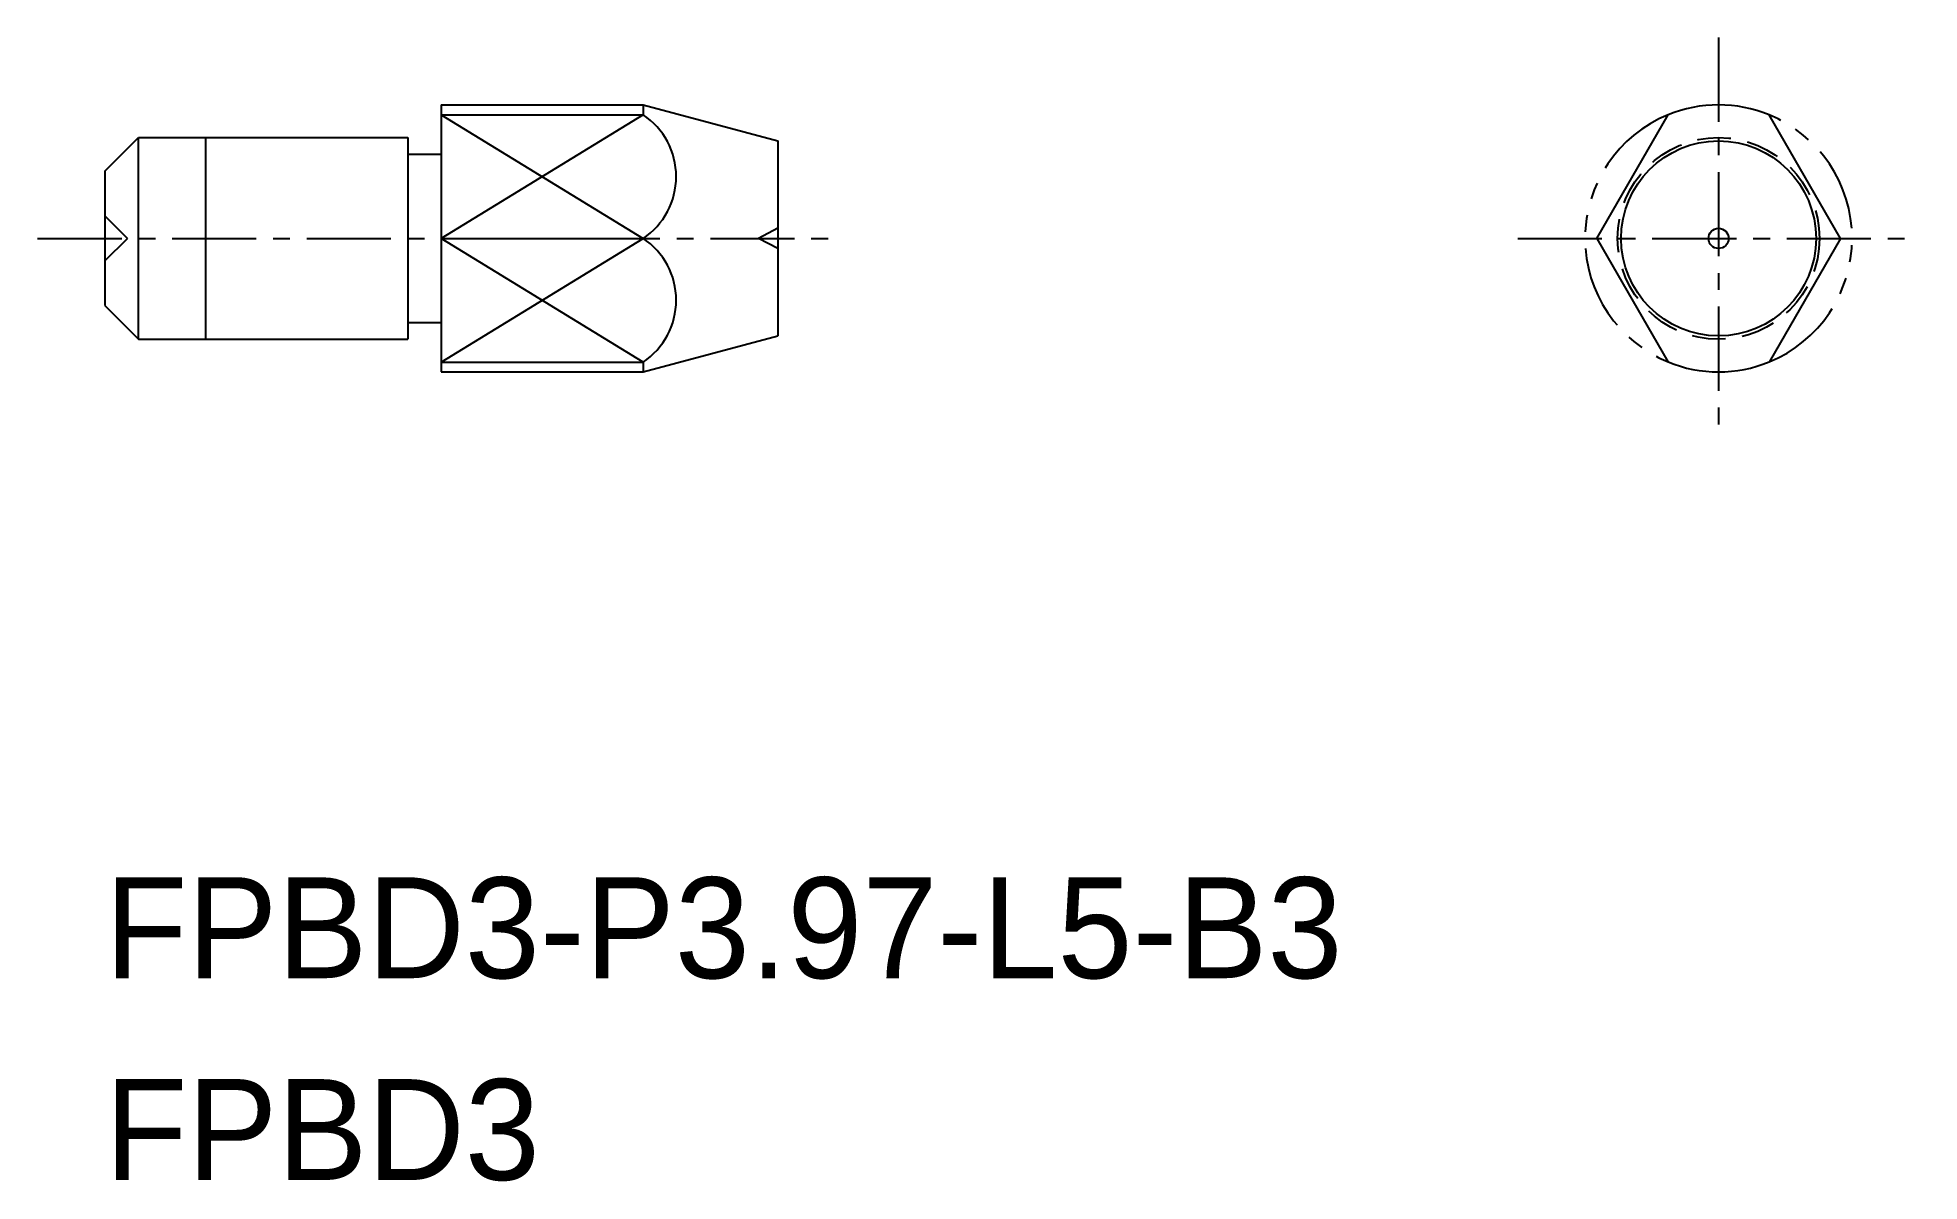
# Model space of a CAD drawing. Extents: x -1567.2 to -1539.2, y -457.6 to -440.6.
import ezdxf

# ---------------------------------------------------------------- set-up
doc = ezdxf.new("R2010")
doc.units = 0
for name, pattern in [('CENTER', [2, 1.25, -0.25, 0.25, -0.25]), ('DASHED', [0.75, 0.5, -0.25]), ('PHANTOM', [2.5, 1.25, -0.25, 0.25, -0.25, 0.25, -0.25])]:
    doc.linetypes.add(name, pattern=pattern)
doc.layers.get('0').update_dxf_attribs({"linetype": 'CONTINUOUS'})
doc.layers.add('CENTER', color=1, linetype='CENTER')

msp = doc.modelspace()

# ---------------------------------------------------------------- linework, layer by layer
at = {"color": 7, "linetype": 'CONTINUOUS'}
for p, q in [((-1561.152, -441.595), (-1561.152, -445.565)), ((-1561.152, -441.595), (-1558.152, -441.595)), ((-1558.152, -441.595), (-1556.152, -442.131)), ((-1558.152, -441.595), (-1558.152, -441.742)), ((-1561.152, -441.742), (-1558.152, -441.742)), ((-1543.978, -443.58), (-1542.917, -441.742)), ((-1540.356, -443.58), (-1541.417, -441.742)), ((-1566.152, -442.58), (-1565.652, -442.08)), ((-1565.652, -442.08), (-1561.652, -442.08)), ((-1565.652, -445.08), (-1565.652, -442.08)), ((-1561.652, -442.08), (-1561.652, -445.08)), ((-1556.152, -442.131), (-1556.152, -445.029)), ((-1561.652, -442.33), (-1561.152, -442.33)), ((-1566.152, -442.58), (-1566.152, -444.58)), ((-1561.152, -443.58), (-1558.152, -443.58)), ((-1543.978, -443.58), (-1542.917, -445.418)), ((-1540.356, -443.58), (-1541.417, -445.418)), ((-1566.152, -444.58), (-1565.652, -445.08)), ((-1561.652, -444.83), (-1561.152, -444.83)), ((-1565.652, -445.08), (-1561.652, -445.08)), ((-1558.152, -445.565), (-1556.152, -445.029)), ((-1561.152, -445.418), (-1558.152, -445.418)), ((-1558.152, -445.418), (-1558.152, -445.565)), ((-1561.152, -445.565), (-1558.152, -445.565))]:
    msp.add_line(p, q, dxfattribs=at)
at = {"color": 3, "linetype": 'CONTINUOUS'}
for p, q in [((-1558.152, -441.742), (-1561.152, -443.58)), ((-1561.152, -441.742), (-1558.152, -443.58)), ((-1564.652, -445.08), (-1564.652, -442.08)), ((-1561.152, -445.418), (-1558.152, -443.58)), ((-1558.152, -445.418), (-1561.152, -443.58))]:
    msp.add_line(p, q, dxfattribs=at)
at = {"linetype": 'CONTINUOUS'}
for p, q in [((-1566.152, -443.246), (-1565.818, -443.58)), ((-1566.152, -443.914), (-1565.818, -443.58)), ((-1556.152, -443.43), (-1556.439, -443.58)), ((-1556.152, -443.73), (-1556.439, -443.58))]:
    msp.add_line(p, q, dxfattribs=at)
at = {"color": 3, "linetype": 'DASHED'}
msp.add_circle((-1542.167, -443.58), 1.5, dxfattribs=at)
at = {"color": 7, "linetype": 'CONTINUOUS'}
msp.add_circle((-1542.167, -443.58), 1.449, dxfattribs=at)
at = {"linetype": 'CONTINUOUS'}
msp.add_circle((-1542.167, -443.58), 0.15, dxfattribs=at)
at = {"color": 7, "linetype": 'CONTINUOUS'}
for centre, radius, start, end in [((-1542.167, -443.58), 1.985, 67.8004, 112.1996), ((-1558.765, -442.661), 1.105, 303.6969, 56.3031), ((-1558.765, -444.499), 1.105, 303.6969, 56.3031), ((-1542.167, -443.58), 1.985, 247.8004, 292.1996)]:
    msp.add_arc(centre, radius, start, end, dxfattribs=at)
at = {"color": 3, "linetype": 'PHANTOM'}
for start, end in [(112.1996, 247.8004), (292.1996, 67.8004)]:
    msp.add_arc((-1542.167, -443.58), 1.985, start, end, dxfattribs=at)
at = {"layer": 'CENTER', "color": 1, "linetype": 'CENTER'}
for p, q in [((-1542.167, -440.595), (-1542.167, -446.565)), ((-1567.152, -443.58), (-1555.152, -443.58)), ((-1545.152, -443.58), (-1539.182, -443.58))]:
    msp.add_line(p, q, dxfattribs=at)

# ---------------------------------------------------------------- texts
for s, p in [('FPBD3-P3.97-L5-B3   ', (-1566.152, -454.58)), ('FPBD3', (-1566.152, -457.58))]:
    msp.add_text(s, height=1.5).set_placement(p)

doc.saveas('drawing.dxf')
